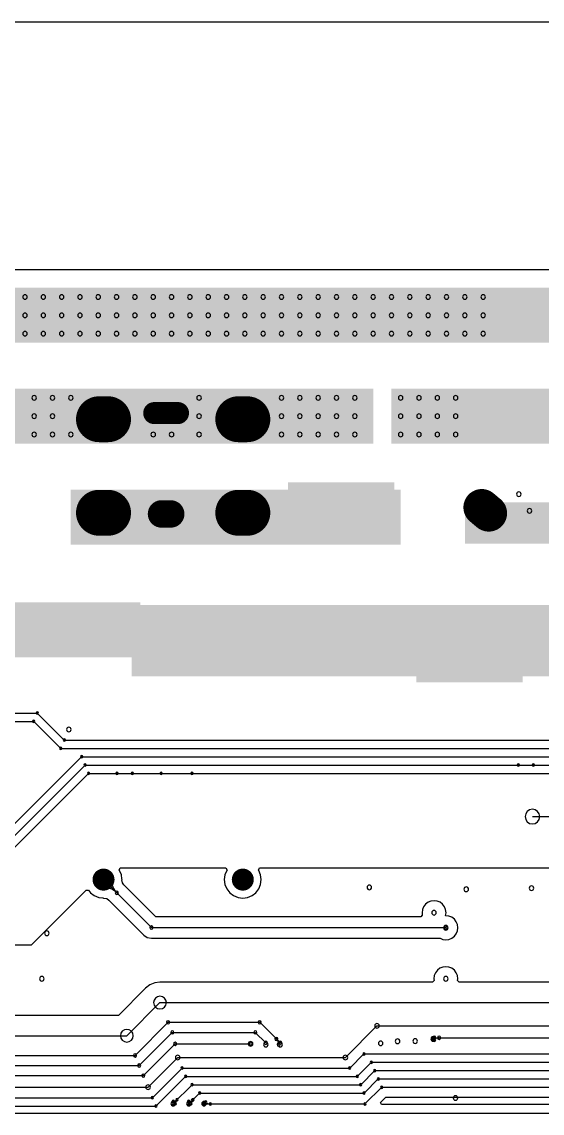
# Model space of a CAD drawing. Header units: inches. Extents: x 32166 to 66782, y 2386 to 7162.
# Drawn here: x 33230.6 to 33358.4, y 3490.6 to 3758.4 of the extents above; entities that cross this region are included whole.
import ezdxf

# ---------------------------------------------------------------- set-up
doc = ezdxf.new("R2010")
doc.units = ezdxf.units.IN
doc.header["$LTSCALE"] = 0.64311
doc.header["$MEASUREMENT"] = 0
for name, color, linetype in [('KEEPOUTLAYER', 6, 'CONTINUOUS'), ('MIDLAYER1', 16, 'CONTINUOUS'), ('MULTILAYER', 9, 'CONTINUOUS')]:
    doc.layers.add(name, color=color, linetype=linetype)

msp = doc.modelspace()

# ---------------------------------------------------------------- linework, layer by layer
at = {"layer": 'KEEPOUTLAYER'}
for p, q in [((32666.61, 3758.35), (34174.11, 3758.35)), ((32666.61, 3697.6), (34174.11, 3697.6)), ((33355.97, 3563.36), (33400.07, 3563.36)), ((32666.61, 3490.6), (34174.11, 3490.6))]:
    msp.add_line(p, q, dxfattribs=at)
for start, end in [(0, 180), (180, 0)]:
    msp.add_arc((33355.97, 3563.36), 1.8, start, end, dxfattribs=at)
at = {"layer": 'MIDLAYER1'}
for p, q in [((33207.72, 3588.77), (33234.36, 3588.77)), ((33234.36, 3588.77), (33241.01, 3582.12)), ((33208.56, 3586.73), (33233.51, 3586.73)), ((33233.51, 3586.73), (33240.16, 3580.08)), ((33240.16, 3580.08), (33390.34, 3580.08)), ((33241.01, 3582.12), (33365.04, 3582.12)), ((33226.42, 3559.18), (33245.26, 3578.03)), ((33245.26, 3578.03), (33365.04, 3578.03)), ((33226.38, 3556.26), (33246.11, 3575.99)), ((33246.11, 3575.99), (33352.5, 3575.99)), ((33352.5, 3575.99), (33356.15, 3575.99)), ((33352.5, 3575.99), (33363.19, 3575.99)), ((33226.34, 3553.33), (33246.96, 3573.95)), ((33246.96, 3573.95), (33253.95, 3573.95)), ((33253.95, 3573.95), (33257.73, 3573.95)), ((33253.95, 3573.95), (33264.8, 3573.95)), ((33264.8, 3573.95), (33272.36, 3573.95)), ((33264.8, 3573.95), (33362.34, 3573.95)), ((33254.52, 3550.25), (33254.77, 3550.76)), ((33254.77, 3550.76), (33280.72, 3550.76)), ((33280.72, 3550.76), (33280.97, 3550.25)), ((33288.72, 3550.25), (33288.97, 3550.76)), ((33288.97, 3550.76), (33374.38, 3550.76)), ((33250.65, 3547.9), (33262.41, 3536.14)), ((33254.58, 3550.17), (33254.52, 3550.25)), ((33255.03, 3549.08), (33254.58, 3550.17)), ((33255.16, 3548.08), (33255.03, 3549.08)), ((33255.2, 3547.9), (33255.16, 3548.08)), ((33255.18, 3547.84), (33255.19, 3547.9)), ((33255.32, 3547.13), (33255.18, 3547.84)), ((33255.19, 3547.9), (33255.2, 3547.9)), ((33280.46, 3549.08), (33280.31, 3547.9)), ((33280.31, 3547.9), (33280.46, 3546.73)), ((33280.92, 3550.17), (33280.46, 3549.08)), ((33280.97, 3550.25), (33280.92, 3550.17)), ((33288.78, 3550.17), (33288.72, 3550.25)), ((33289.23, 3549.08), (33288.78, 3550.17)), ((33289.39, 3547.9), (33289.23, 3549.08)), ((33289.23, 3546.73), (33289.39, 3547.9)), ((33232.98, 3531.91), (33246.41, 3545.33)), ((33246.41, 3545.33), (33246.98, 3545.29)), ((33246.98, 3545.29), (33247.44, 3544.69)), ((33255.66, 3546.62), (33255.32, 3547.13)), ((33263.5, 3538.78), (33255.66, 3546.62)), ((33280.46, 3546.73), (33280.92, 3545.63)), ((33280.92, 3545.63), (33281.64, 3544.69)), ((33288.06, 3544.69), (33288.78, 3545.63)), ((33288.78, 3545.63), (33289.23, 3546.73)), ((33247.44, 3544.69), (33248.38, 3543.97)), ((33248.38, 3543.97), (33249.47, 3543.52)), ((33249.47, 3543.52), (33250.47, 3543.39)), ((33250.47, 3543.39), (33250.65, 3543.35)), ((33250.65, 3543.36), (33250.71, 3543.37)), ((33250.65, 3543.35), (33250.65, 3543.36)), ((33250.71, 3543.37), (33251.42, 3543.23)), ((33251.42, 3543.23), (33251.93, 3542.89)), ((33251.93, 3542.89), (33260.55, 3534.27)), ((33281.64, 3544.69), (33282.58, 3543.97)), ((33282.58, 3543.97), (33283.67, 3543.52)), ((33283.67, 3543.52), (33284.85, 3543.36)), ((33284.85, 3543.36), (33286.02, 3543.52)), ((33286.02, 3543.52), (33287.12, 3543.97)), ((33287.12, 3543.97), (33288.06, 3544.69)), ((33331.04, 3542.63), (33330.33, 3542.34)), ((33331.8, 3542.73), (33331.04, 3542.63)), ((33332.57, 3542.63), (33331.8, 3542.73)), ((33333.28, 3542.34), (33332.57, 3542.63)), ((33328.95, 3540.55), (33328.85, 3539.78)), ((33328.85, 3539.78), (33328.93, 3539.21)), ((33329.25, 3541.26), (33328.95, 3540.55)), ((33329.72, 3541.87), (33329.25, 3541.26)), ((33330.33, 3542.34), (33329.72, 3541.87)), ((33333.89, 3541.87), (33333.28, 3542.34)), ((33334.36, 3541.26), (33333.89, 3541.87)), ((33334.65, 3540.55), (33334.36, 3541.26)), ((33334.75, 3539.78), (33334.65, 3540.55)), ((33334.66, 3539.08), (33334.75, 3539.78)), ((33328.55, 3538.78), (33263.5, 3538.78)), ((33328.93, 3539.21), (33328.55, 3538.78)), ((33334.7, 3539.04), (33334.66, 3539.08)), ((33335.47, 3538.94), (33334.7, 3539.04)), ((33336.18, 3538.65), (33335.47, 3538.94)), ((33336.79, 3538.18), (33336.18, 3538.65)), ((33337.26, 3537.57), (33336.79, 3538.18)), ((33337.55, 3536.86), (33337.26, 3537.57)), ((33262.41, 3536.14), (33334.66, 3536.14)), ((33334.66, 3536.14), (33334.7, 3536.09)), ((33336.79, 3534.01), (33337.26, 3534.62)), ((33337.26, 3534.62), (33337.55, 3535.33)), ((33337.65, 3536.09), (33337.55, 3536.86)), ((33337.55, 3535.33), (33337.65, 3536.09)), ((33214.89, 3531.91), (33232.98, 3531.91)), ((33260.55, 3534.27), (33260.55, 3534.27)), ((33260.55, 3534.27), (33260.55, 3534.27)), ((33260.55, 3534.27), (33260.55, 3534.27)), ((33260.55, 3534.27), (33260.55, 3534.27)), ((33260.55, 3534.27), (33260.55, 3534.27)), ((33260.55, 3534.27), (33260.55, 3534.27)), ((33260.55, 3534.27), (33260.55, 3534.27)), ((33260.55, 3534.27), (33260.55, 3534.27)), ((33260.55, 3534.27), (33260.55, 3534.27)), ((33260.55, 3534.27), (33260.55, 3534.27)), ((33260.55, 3534.27), (33260.55, 3534.27)), ((33260.55, 3534.27), (33261.4, 3533.7)), ((33261.4, 3533.7), (33262.41, 3533.5)), ((33262.41, 3533.5), (33333.32, 3533.5)), ((33333.32, 3533.5), (33333.94, 3533.24)), ((33333.94, 3533.24), (33334.7, 3533.14)), ((33334.7, 3533.14), (33335.47, 3533.24)), ((33335.47, 3533.24), (33336.18, 3533.54)), ((33336.18, 3533.54), (33336.79, 3534.01)), ((33333.94, 3526.43), (33333.23, 3526.14)), ((33334.7, 3526.53), (33333.94, 3526.43)), ((33335.47, 3526.43), (33334.7, 3526.53)), ((33336.18, 3526.14), (33335.47, 3526.43)), ((33331.85, 3524.35), (33331.75, 3523.58)), ((33332.15, 3525.06), (33331.85, 3524.35)), ((33332.62, 3525.67), (33332.15, 3525.06)), ((33333.23, 3526.14), (33332.62, 3525.67)), ((33336.79, 3525.67), (33336.18, 3526.14)), ((33337.26, 3525.06), (33336.79, 3525.67)), ((33337.55, 3524.35), (33337.26, 3525.06)), ((33337.65, 3523.58), (33337.55, 3524.35)), ((33260.98, 3521.26), (33254.3, 3514.59)), ((33262.01, 3522.06), (33260.98, 3521.26)), ((33263.22, 3522.56), (33262.01, 3522.06)), ((33264.51, 3522.73), (33263.22, 3522.56)), ((33331.43, 3522.73), (33264.51, 3522.73)), ((33331.81, 3523.15), (33331.43, 3522.73)), ((33331.75, 3523.58), (33331.81, 3523.15)), ((33337.6, 3523.15), (33337.65, 3523.58)), ((33337.97, 3522.73), (33337.6, 3523.15)), ((33384.7, 3522.73), (33337.97, 3522.73)), ((33256.37, 3509.59), (33264.51, 3517.73)), ((33264.51, 3517.73), (33386.76, 3517.73)), ((33254.3, 3514.59), (33225.19, 3514.59)), ((33258.38, 3504.76), (33266.51, 3512.89)), ((33259.4, 3502.28), (33267.54, 3510.42)), ((33266.51, 3512.89), (33289, 3512.89)), ((33267.54, 3510.42), (33287.92, 3510.42)), ((33287.92, 3510.42), (33290.49, 3507.85)), ((33289, 3512.89), (33294, 3507.9)), ((33310.04, 3504.26), (33317.79, 3512.02)), ((33317.79, 3512.02), (33388.42, 3512.02)), ((33182.69, 3509.59), (33256.37, 3509.59)), ((33331.58, 3508.82), (33331.85, 3509.09)), ((33331.85, 3509.09), (33389.47, 3509.09)), ((33260.43, 3499.81), (33268.23, 3507.61)), ((33268.23, 3507.61), (33286.76, 3507.61)), ((33311.11, 3501.66), (33314.58, 3505.13)), ((33314.58, 3505.13), (33388.7, 3505.13)), ((33167.52, 3502.28), (33259.4, 3502.28)), ((33173.85, 3504.76), (33258.38, 3504.76)), ((33261.59, 3496.99), (33268.86, 3504.26)), ((33268.86, 3504.26), (33310.04, 3504.26)), ((33312.94, 3499.62), (33316.41, 3503.09)), ((33316.41, 3503.09), (33389.55, 3503.09)), ((33166.5, 3499.81), (33260.43, 3499.81)), ((33262.67, 3494.4), (33269.93, 3501.66)), ((33263.51, 3492.35), (33270.78, 3499.62)), ((33269.93, 3501.66), (33311.11, 3501.66)), ((33270.78, 3499.62), (33312.94, 3499.62)), ((33313.79, 3497.58), (33317.26, 3501.05)), ((33317.26, 3501.05), (33390.4, 3501.05)), ((33165.33, 3496.99), (33261.59, 3496.99)), ((33267.77, 3492.94), (33272.41, 3497.58)), ((33272.41, 3497.58), (33313.79, 3497.58)), ((33314.64, 3495.53), (33318.11, 3499)), ((33314.84, 3492.85), (33318.95, 3496.96)), ((33318.11, 3499), (33391.24, 3499)), ((33318.95, 3496.96), (33392.09, 3496.96)), ((33164.26, 3494.4), (33262.67, 3494.4)), ((33271.66, 3492.94), (33274.25, 3495.53)), ((33274.25, 3495.53), (33314.64, 3495.53)), ((33318.66, 3493.25), (33319.95, 3494.54)), ((33319.95, 3494.54), (33388.73, 3494.54)), ((33163.41, 3492.35), (33263.51, 3492.35)), ((33271.59, 3492.94), (33271.66, 3492.94)), ((33275.33, 3492.94), (33275.42, 3492.85)), ((33275.42, 3492.85), (33314.84, 3492.85)), ((33318.88, 3492.72), (33318.66, 3493.25)), ((33388.6, 3492.72), (33318.88, 3492.72))]:
    msp.add_line(p, q, dxfattribs=at)
for points, const_width in [([(33249.52, 3660.85), (33251.77, 3660.85)], 11.25), ([(33283.72, 3660.85), (33285.97, 3660.85)], 11.25), ([(33268.94, 3662.36), (33263.09, 3662.36)], 5.4), ([(33249.52, 3637.9), (33251.77, 3637.9)], 11.25), ([(33283.72, 3637.9), (33285.97, 3637.9)], 11.25), ([(33345.24, 3637.78), (33343.52, 3639.23)], 9), ([(33267.14, 3637.61), (33264.89, 3637.61)], 6.75)]:
    msp.add_lwpolyline(points, dxfattribs=dict(at, const_width=const_width))
for points, const_width in [([(33252.33, 3660.85, 1), (33246.71, 3660.85, 1)], 5.63), ([(33254.58, 3660.85, 1), (33248.96, 3660.85, 1)], 5.63), ([(33286.53, 3660.85, 1), (33280.91, 3660.85, 1)], 5.63), ([(33288.78, 3660.85, 1), (33283.16, 3660.85, 1)], 5.63), ([(33263.09, 3663.71, 1), (33263.09, 3661.01, 1)], 2.7), ([(33268.94, 3663.71, 1), (33268.94, 3661.01, 1)], 2.7), ([(33252.33, 3637.9, 1), (33246.71, 3637.9, 1)], 5.63), ([(33254.58, 3637.9, 1), (33248.96, 3637.9, 1)], 5.63), ([(33286.53, 3637.9, 1), (33280.91, 3637.9, 1)], 5.63), ([(33288.78, 3637.9, 1), (33283.16, 3637.9, 1)], 5.63), ([(33344.96, 3640.95, 1), (33342.07, 3637.51, 1)], 4.5), ([(33346.69, 3639.51, 1), (33343.79, 3636.06, 1)], 4.5), ([(33264.89, 3639.3, 1), (33264.89, 3635.93, 1)], 3.37), ([(33267.14, 3639.3, 1), (33267.14, 3635.93, 1)], 3.37), ([(33252, 3547.9, 1), (33249.3, 3547.9, 1)], 2.7), ([(33286.2, 3547.9, 1), (33283.5, 3547.9, 1)], 2.7)]:
    msp.add_lwpolyline(points, format="xyb", close=True, dxfattribs=dict(at, const_width=const_width))
for centre, radius, start, end in [((33231.36, 3690.85), 0.562, 0, 180), ((33231.36, 3690.85), 0.562, 180, 0), ((33235.86, 3690.85), 0.562, 0, 180), ((33235.86, 3690.85), 0.562, 180, 0), ((33240.36, 3690.85), 0.562, 0, 180), ((33240.36, 3690.85), 0.562, 180, 0), ((33244.86, 3690.85), 0.562, 0, 180), ((33244.86, 3690.85), 0.562, 180, 0), ((33249.36, 3690.85), 0.562, 0, 180), ((33249.36, 3690.85), 0.562, 180, 0), ((33253.86, 3690.85), 0.562, 0, 180), ((33253.86, 3690.85), 0.562, 180, 0), ((33258.36, 3690.85), 0.562, 0, 180), ((33258.36, 3690.85), 0.562, 180, 0), ((33262.86, 3690.85), 0.562, 0, 180), ((33262.86, 3690.85), 0.562, 180, 0), ((33267.36, 3690.85), 0.562, 0, 180), ((33267.36, 3690.85), 0.562, 180, 0), ((33271.86, 3690.85), 0.562, 0, 180), ((33271.86, 3690.85), 0.562, 180, 0), ((33276.36, 3690.85), 0.562, 0, 180), ((33276.36, 3690.85), 0.562, 180, 0), ((33280.86, 3690.85), 0.562, 0, 180), ((33280.86, 3690.85), 0.562, 180, 0), ((33285.36, 3690.85), 0.562, 0, 180), ((33285.36, 3690.85), 0.562, 180, 0), ((33289.86, 3690.85), 0.562, 0, 180), ((33289.86, 3690.85), 0.562, 180, 0), ((33294.36, 3690.85), 0.562, 0, 180), ((33294.36, 3690.85), 0.562, 180, 0), ((33298.86, 3690.85), 0.562, 0, 180), ((33298.86, 3690.85), 0.562, 180, 0), ((33303.36, 3690.85), 0.562, 0, 180), ((33303.36, 3690.85), 0.562, 180, 0), ((33307.86, 3690.85), 0.562, 0, 180), ((33307.86, 3690.85), 0.562, 180, 0), ((33312.36, 3690.85), 0.562, 0, 180), ((33312.36, 3690.85), 0.562, 180, 0), ((33316.86, 3690.85), 0.562, 0, 180), ((33316.86, 3690.85), 0.562, 180, 0), ((33321.36, 3690.85), 0.562, 0, 180), ((33321.36, 3690.85), 0.562, 180, 0), ((33325.86, 3690.85), 0.562, 0, 180), ((33325.86, 3690.85), 0.562, 180, 0), ((33330.36, 3690.85), 0.562, 0, 180), ((33330.36, 3690.85), 0.562, 180, 0), ((33334.86, 3690.85), 0.562, 0, 180), ((33334.86, 3690.85), 0.562, 180, 0), ((33339.36, 3690.85), 0.562, 0, 180), ((33339.36, 3690.85), 0.562, 180, 0), ((33343.86, 3690.85), 0.562, 0, 180), ((33343.86, 3690.85), 0.562, 180, 0), ((33231.36, 3686.35), 0.562, 0, 180), ((33231.36, 3686.35), 0.562, 180, 0), ((33235.86, 3686.35), 0.562, 0, 180), ((33235.86, 3686.35), 0.562, 180, 0), ((33240.36, 3686.35), 0.562, 0, 180), ((33240.36, 3686.35), 0.562, 180, 0), ((33244.86, 3686.35), 0.562, 0, 180), ((33244.86, 3686.35), 0.562, 180, 0), ((33249.36, 3686.35), 0.562, 0, 180), ((33249.36, 3686.35), 0.562, 180, 0), ((33253.86, 3686.35), 0.562, 0, 180), ((33253.86, 3686.35), 0.562, 180, 0), ((33258.36, 3686.35), 0.562, 0, 180), ((33258.36, 3686.35), 0.562, 180, 0), ((33262.86, 3686.35), 0.562, 0, 180), ((33262.86, 3686.35), 0.562, 180, 0), ((33267.36, 3686.35), 0.562, 0, 180), ((33267.36, 3686.35), 0.562, 180, 0), ((33271.86, 3686.35), 0.562, 0, 180), ((33271.86, 3686.35), 0.562, 180, 0), ((33276.36, 3686.35), 0.562, 0, 180), ((33276.36, 3686.35), 0.562, 180, 0), ((33280.86, 3686.35), 0.562, 0, 180), ((33280.86, 3686.35), 0.562, 180, 0), ((33285.36, 3686.35), 0.562, 0, 180), ((33285.36, 3686.35), 0.562, 180, 0), ((33289.86, 3686.35), 0.562, 0, 180), ((33289.86, 3686.35), 0.562, 180, 0), ((33294.36, 3686.35), 0.562, 0, 180), ((33294.36, 3686.35), 0.562, 180, 0), ((33298.86, 3686.35), 0.562, 0, 180), ((33298.86, 3686.35), 0.562, 180, 0), ((33303.36, 3686.35), 0.562, 0, 180), ((33303.36, 3686.35), 0.562, 180, 0), ((33307.86, 3686.35), 0.562, 0, 180), ((33307.86, 3686.35), 0.562, 180, 0), ((33312.36, 3686.35), 0.562, 0, 180), ((33312.36, 3686.35), 0.562, 180, 0), ((33316.86, 3686.35), 0.562, 0, 180), ((33316.86, 3686.35), 0.562, 180, 0), ((33321.36, 3686.35), 0.562, 0, 180), ((33321.36, 3686.35), 0.562, 180, 0), ((33325.86, 3686.35), 0.562, 0, 180), ((33325.86, 3686.35), 0.562, 180, 0), ((33330.36, 3686.35), 0.562, 0, 180), ((33330.36, 3686.35), 0.562, 180, 0), ((33334.86, 3686.35), 0.562, 0, 180), ((33334.86, 3686.35), 0.562, 180, 0), ((33339.36, 3686.35), 0.562, 0, 180), ((33339.36, 3686.35), 0.562, 180, 0), ((33343.86, 3686.35), 0.562, 0, 180), ((33343.86, 3686.35), 0.562, 180, 0), ((33231.36, 3681.85), 0.562, 0, 180), ((33231.36, 3681.85), 0.562, 180, 0), ((33235.86, 3681.85), 0.562, 0, 180), ((33235.86, 3681.85), 0.562, 180, 0), ((33240.36, 3681.85), 0.562, 0, 180), ((33240.36, 3681.85), 0.562, 180, 0), ((33244.86, 3681.85), 0.562, 0, 180), ((33244.86, 3681.85), 0.562, 180, 0), ((33249.36, 3681.85), 0.562, 0, 180), ((33249.36, 3681.85), 0.562, 180, 0), ((33253.86, 3681.85), 0.562, 0, 180), ((33253.86, 3681.85), 0.562, 180, 0), ((33258.36, 3681.85), 0.562, 0, 180), ((33258.36, 3681.85), 0.562, 180, 0), ((33262.86, 3681.85), 0.562, 0, 180), ((33262.86, 3681.85), 0.562, 180, 0), ((33267.36, 3681.85), 0.562, 0, 180), ((33267.36, 3681.85), 0.562, 180, 0), ((33271.86, 3681.85), 0.562, 0, 180), ((33271.86, 3681.85), 0.562, 180, 0), ((33276.36, 3681.85), 0.562, 0, 180), ((33276.36, 3681.85), 0.562, 180, 0), ((33280.86, 3681.85), 0.562, 0, 180), ((33280.86, 3681.85), 0.562, 180, 0), ((33285.36, 3681.85), 0.562, 0, 180), ((33285.36, 3681.85), 0.562, 180, 0), ((33289.86, 3681.85), 0.562, 0, 180), ((33289.86, 3681.85), 0.562, 180, 0), ((33294.36, 3681.85), 0.562, 0, 180), ((33294.36, 3681.85), 0.562, 180, 0), ((33298.86, 3681.85), 0.562, 0, 180), ((33298.86, 3681.85), 0.562, 180, 0), ((33303.36, 3681.85), 0.562, 0, 180), ((33303.36, 3681.85), 0.562, 180, 0), ((33307.86, 3681.85), 0.562, 0, 180), ((33307.86, 3681.85), 0.562, 180, 0), ((33312.36, 3681.85), 0.562, 0, 180), ((33312.36, 3681.85), 0.562, 180, 0), ((33316.86, 3681.85), 0.562, 0, 180), ((33316.86, 3681.85), 0.562, 180, 0), ((33321.36, 3681.85), 0.562, 0, 180), ((33321.36, 3681.85), 0.562, 180, 0), ((33325.86, 3681.85), 0.562, 0, 180), ((33325.86, 3681.85), 0.562, 180, 0), ((33330.36, 3681.85), 0.562, 0, 180), ((33330.36, 3681.85), 0.562, 180, 0), ((33334.86, 3681.85), 0.562, 0, 180), ((33334.86, 3681.85), 0.562, 180, 0), ((33339.36, 3681.85), 0.562, 0, 180), ((33339.36, 3681.85), 0.562, 180, 0), ((33343.86, 3681.85), 0.562, 0, 180), ((33343.86, 3681.85), 0.562, 180, 0), ((33233.61, 3666.1), 0.562, 0, 180), ((33233.61, 3666.1), 0.562, 180, 0), ((33238.11, 3666.1), 0.562, 0, 180), ((33238.11, 3666.1), 0.562, 180, 0), ((33242.61, 3666.1), 0.562, 0, 180), ((33242.61, 3666.1), 0.562, 180, 0), ((33274.11, 3666.1), 0.562, 0, 180), ((33274.11, 3666.1), 0.562, 180, 0), ((33294.36, 3666.1), 0.562, 0, 180), ((33294.36, 3666.1), 0.562, 180, 0), ((33298.86, 3666.1), 0.562, 0, 180), ((33298.86, 3666.1), 0.562, 180, 0), ((33303.36, 3666.1), 0.562, 0, 180), ((33303.36, 3666.1), 0.562, 180, 0), ((33307.86, 3666.1), 0.562, 0, 180), ((33307.86, 3666.1), 0.562, 180, 0), ((33312.36, 3666.1), 0.562, 0, 180), ((33312.36, 3666.1), 0.562, 180, 0), ((33323.61, 3666.1), 0.562, 0, 180), ((33323.61, 3666.1), 0.562, 180, 0), ((33328.11, 3666.1), 0.562, 0, 180), ((33328.11, 3666.1), 0.562, 180, 0), ((33332.61, 3666.1), 0.562, 0, 180), ((33332.61, 3666.1), 0.562, 180, 0), ((33337.11, 3666.1), 0.562, 0, 180), ((33337.11, 3666.1), 0.562, 180, 0), ((33233.61, 3661.6), 0.562, 0, 180), ((33233.61, 3661.6), 0.562, 180, 0), ((33238.11, 3661.6), 0.562, 0, 180), ((33238.11, 3661.6), 0.562, 180, 0), ((33274.11, 3661.6), 0.562, 0, 180), ((33274.11, 3661.6), 0.562, 180, 0), ((33294.36, 3661.6), 0.562, 0, 180), ((33294.36, 3661.6), 0.562, 180, 0), ((33298.86, 3661.6), 0.562, 0, 180), ((33298.86, 3661.6), 0.562, 180, 0), ((33303.36, 3661.6), 0.562, 0, 180), ((33303.36, 3661.6), 0.562, 180, 0), ((33307.86, 3661.6), 0.562, 0, 180), ((33307.86, 3661.6), 0.562, 180, 0), ((33312.36, 3661.6), 0.562, 0, 180), ((33312.36, 3661.6), 0.562, 180, 0), ((33323.61, 3661.6), 0.562, 0, 180), ((33323.61, 3661.6), 0.562, 180, 0), ((33328.11, 3661.6), 0.562, 0, 180), ((33328.11, 3661.6), 0.562, 180, 0), ((33332.61, 3661.6), 0.562, 0, 180), ((33332.61, 3661.6), 0.562, 180, 0), ((33337.11, 3661.6), 0.562, 0, 180), ((33337.11, 3661.6), 0.562, 180, 0), ((33233.61, 3657.1), 0.562, 0, 180), ((33238.11, 3657.1), 0.562, 0, 180), ((33242.61, 3657.1), 0.562, 0, 180), ((33262.86, 3657.1), 0.562, 0, 180), ((33267.36, 3657.1), 0.562, 0, 180), ((33274.11, 3657.1), 0.562, 0, 180), ((33294.36, 3657.1), 0.562, 0, 180), ((33298.86, 3657.1), 0.562, 0, 180), ((33303.36, 3657.1), 0.562, 0, 180), ((33307.86, 3657.1), 0.562, 0, 180), ((33312.36, 3657.1), 0.562, 0, 180), ((33323.61, 3657.1), 0.562, 0, 180), ((33328.11, 3657.1), 0.562, 0, 180), ((33332.61, 3657.1), 0.562, 0, 180), ((33337.11, 3657.1), 0.562, 0, 180), ((33233.61, 3657.1), 0.562, 180, 0), ((33238.11, 3657.1), 0.562, 180, 0), ((33242.61, 3657.1), 0.562, 180, 0), ((33262.86, 3657.1), 0.562, 180, 0), ((33267.36, 3657.1), 0.562, 180, 0), ((33274.11, 3657.1), 0.562, 180, 0), ((33294.36, 3657.1), 0.562, 180, 0), ((33298.86, 3657.1), 0.562, 180, 0), ((33303.36, 3657.1), 0.562, 180, 0), ((33307.86, 3657.1), 0.562, 180, 0), ((33312.36, 3657.1), 0.562, 180, 0), ((33323.61, 3657.1), 0.562, 180, 0), ((33328.11, 3657.1), 0.562, 180, 0), ((33332.61, 3657.1), 0.562, 180, 0), ((33337.11, 3657.1), 0.562, 180, 0), ((33352.64, 3642.47), 0.562, 0, 180), ((33352.64, 3642.47), 0.562, 180, 0), ((33355.25, 3638.38), 0.562, 0, 180), ((33355.25, 3638.38), 0.562, 180, 0), ((33234.36, 3588.77), 0.286, 0, 180), ((33234.36, 3588.77), 0.286, 0, 180), ((33234.36, 3588.77), 0.286, 180, 0), ((33234.36, 3588.77), 0.286, 180, 0), ((33233.51, 3586.73), 0.286, 0, 180), ((33233.51, 3586.73), 0.286, 0, 180), ((33233.51, 3586.73), 0.286, 180, 0), ((33233.51, 3586.73), 0.286, 180, 0), ((33242.12, 3584.74), 0.562, 0, 180), ((33242.12, 3584.74), 0.562, 180, 0), ((33240.16, 3580.08), 0.286, 0, 180), ((33240.16, 3580.08), 0.286, 0, 180), ((33240.16, 3580.08), 0.286, 180, 0), ((33240.16, 3580.08), 0.286, 180, 0), ((33241.01, 3582.12), 0.286, 0, 180), ((33241.01, 3582.12), 0.286, 0, 180), ((33241.01, 3582.12), 0.286, 180, 0), ((33241.01, 3582.12), 0.286, 180, 0), ((33245.26, 3578.03), 0.286, 0, 180), ((33245.26, 3578.03), 0.286, 0, 180), ((33245.26, 3578.03), 0.286, 180, 0), ((33245.26, 3578.03), 0.286, 180, 0), ((33246.11, 3575.99), 0.286, 0, 180), ((33246.11, 3575.99), 0.286, 0, 180), ((33246.11, 3575.99), 0.286, 180, 0), ((33246.11, 3575.99), 0.286, 180, 0), ((33352.5, 3575.99), 0.286, 0, 180), ((33352.5, 3575.99), 0.286, 0, 180), ((33352.5, 3575.99), 0.286, 0, 180), ((33352.5, 3575.99), 0.286, 180, 0), ((33352.5, 3575.99), 0.286, 180, 0), ((33352.5, 3575.99), 0.286, 180, 0), ((33356.15, 3575.99), 0.286, 0, 180), ((33356.15, 3575.99), 0.286, 180, 0), ((33246.96, 3573.95), 0.286, 0, 180), ((33246.96, 3573.95), 0.286, 0, 180), ((33246.96, 3573.95), 0.286, 180, 0), ((33246.96, 3573.95), 0.286, 180, 0), ((33253.95, 3573.95), 0.286, 0, 180), ((33253.95, 3573.95), 0.286, 0, 180), ((33253.95, 3573.95), 0.286, 0, 180), ((33253.95, 3573.95), 0.286, 180, 0), ((33253.95, 3573.95), 0.286, 180, 0), ((33253.95, 3573.95), 0.286, 180, 0), ((33257.73, 3573.95), 0.286, 0, 180), ((33257.73, 3573.95), 0.286, 180, 0), ((33264.8, 3573.95), 0.286, 0, 180), ((33264.8, 3573.95), 0.286, 0, 180), ((33264.8, 3573.95), 0.286, 0, 180), ((33264.8, 3573.95), 0.286, 180, 0), ((33264.8, 3573.95), 0.286, 180, 0), ((33264.8, 3573.95), 0.286, 180, 0), ((33272.36, 3573.95), 0.286, 0, 180), ((33272.36, 3573.95), 0.286, 180, 0), ((33250.65, 3547.9), 0.394, 0, 180), ((33250.65, 3547.9), 0.394, 180, 0), ((33252.56, 3547.9), 0.394, 0, 180), ((33252.56, 3547.9), 0.394, 0, 180), ((33252.56, 3547.9), 0.394, 0, 180), ((33252.56, 3547.9), 0.394, 180, 0), ((33252.56, 3547.9), 0.394, 180, 0), ((33252.56, 3547.9), 0.394, 180, 0), ((33257.18, 3547.9), 4.62, 180, 225), ((33257.18, 3547.9), 4.62, 180, 225), ((33257.18, 3547.9), 4.62, 180, 225), ((33250.65, 3545.99), 0.394, 0, 180), ((33250.65, 3545.99), 0.394, 0, 180), ((33250.65, 3545.99), 0.394, 0, 180), ((33250.65, 3545.99), 0.394, 180, 0), ((33250.65, 3545.99), 0.394, 180, 0), ((33250.65, 3545.99), 0.394, 180, 0), ((33250.65, 3541.37), 4.62, 45, 90), ((33250.65, 3541.37), 4.62, 45, 90), ((33250.65, 3541.37), 4.62, 45, 90), ((33315.92, 3545.99), 0.562, 0, 180), ((33315.92, 3545.99), 0.562, 180, 0), ((33339.72, 3545.54), 0.562, 0, 180), ((33339.72, 3545.54), 0.562, 180, 0), ((33355.74, 3545.81), 0.562, 0, 180), ((33355.74, 3545.81), 0.562, 180, 0), ((33253.91, 3544.64), 0.394, 0, 180), ((33253.91, 3544.64), 0.394, 0, 180), ((33253.91, 3544.64), 0.394, 0, 180), ((33253.91, 3544.64), 0.394, 0, 180), ((33253.91, 3544.64), 0.394, 0, 180), ((33253.91, 3544.64), 0.394, 0, 180), ((33253.91, 3544.64), 0.394, 180, 0), ((33253.91, 3544.64), 0.394, 180, 0), ((33253.91, 3544.64), 0.394, 180, 0), ((33253.91, 3544.64), 0.394, 180, 0), ((33253.91, 3544.64), 0.394, 180, 0), ((33253.91, 3544.64), 0.394, 180, 0), ((33331.8, 3539.78), 0.562, 0, 180), ((33331.8, 3539.78), 0.562, 180, 0), ((33236.72, 3534.74), 0.562, 0, 180), ((33236.72, 3534.74), 0.562, 180, 0), ((33262.41, 3536.14), 0.394, 0, 180), ((33262.41, 3536.14), 0.394, 0, 180), ((33262.41, 3536.14), 0.394, 180, 0), ((33262.41, 3536.14), 0.394, 180, 0), ((33334.7, 3536.09), 0.562, 0, 180), ((33334.7, 3536.09), 0.562, 180, 0), ((33334.66, 3536.14), 0.394, 0, 180), ((33334.66, 3536.14), 0.394, 0, 180), ((33334.66, 3536.14), 0.394, 180, 0), ((33334.66, 3536.14), 0.394, 180, 0), ((33334.7, 3536.09), 0.394, 0, 180), ((33334.7, 3536.09), 0.394, 180, 0), ((33235.5, 3523.58), 0.562, 0, 180), ((33334.7, 3523.58), 0.562, 0, 180), ((33235.5, 3523.58), 0.562, 180, 0), ((33334.7, 3523.58), 0.562, 180, 0), ((33264.51, 3517.73), 1.57, 0, 180), ((33264.51, 3517.73), 1.57, 0, 180), ((33264.51, 3517.73), 1.57, 180, 0), ((33264.51, 3517.73), 1.57, 180, 0), ((33266.51, 3512.89), 0.394, 0, 180), ((33266.51, 3512.89), 0.394, 0, 180), ((33289, 3512.89), 0.394, 0, 180), ((33289, 3512.89), 0.394, 0, 180), ((33256.37, 3509.59), 1.57, 0, 180), ((33256.37, 3509.59), 1.57, 0, 180), ((33266.51, 3512.89), 0.394, 180, 0), ((33266.51, 3512.89), 0.394, 180, 0), ((33267.54, 3510.42), 0.394, 0, 180), ((33267.54, 3510.42), 0.394, 0, 180), ((33267.54, 3510.42), 0.394, 180, 0), ((33267.54, 3510.42), 0.394, 180, 0), ((33287.92, 3510.42), 0.394, 0, 180), ((33287.92, 3510.42), 0.394, 0, 180), ((33287.92, 3510.42), 0.394, 180, 0), ((33287.92, 3510.42), 0.394, 180, 0), ((33289, 3512.89), 0.394, 180, 0), ((33289, 3512.89), 0.394, 180, 0), ((33317.79, 3512.02), 0.562, 0, 180), ((33317.79, 3512.02), 0.562, 0, 180), ((33317.79, 3512.02), 0.562, 180, 0), ((33317.79, 3512.02), 0.562, 180, 0), ((33256.37, 3509.59), 1.57, 180, 0), ((33256.37, 3509.59), 1.57, 180, 0), ((33268.23, 3507.61), 0.394, 0, 180), ((33268.23, 3507.61), 0.394, 0, 180), ((33286.76, 3507.61), 0.562, 0, 180), ((33286.76, 3507.61), 0.394, 0, 180), ((33290.49, 3507.43), 0.562, 0, 180), ((33290.49, 3507.85), 0.394, 0, 180), ((33290.49, 3507.85), 0.394, 180, 0), ((33293.09, 3508.8), 0.394, 0, 180), ((33293.09, 3508.8), 0.394, 0, 180), ((33293.09, 3508.8), 0.394, 180, 0), ((33293.09, 3508.8), 0.394, 180, 0), ((33291.72, 3507.43), 1.95, 0, 45), ((33291.72, 3507.43), 1.95, 0, 45), ((33293.66, 3507.43), 0.394, 0, 180), ((33293.66, 3507.43), 0.394, 0, 180), ((33294, 3507.43), 0.562, 0, 180), ((33294, 3507.9), 0.394, 0, 180), ((33294, 3507.9), 0.394, 180, 0), ((33318.71, 3507.74), 0.562, 0, 180), ((33318.71, 3507.74), 0.562, 180, 0), ((33322.85, 3508.24), 0.562, 0, 180), ((33322.85, 3508.24), 0.562, 180, 0), ((33327.17, 3508.28), 0.562, 0, 180), ((33327.17, 3508.28), 0.562, 180, 0), ((33331.58, 3508.82), 0.562, 0, 180), ((33331.58, 3508.82), 0.562, 180, 0), ((33331.58, 3508.82), 0.394, 0, 180), ((33331.58, 3508.82), 0.394, 180, 0), ((33331.82, 3508.58), 0.394, 0, 180), ((33331.82, 3508.58), 0.394, 0, 180), ((33331.82, 3508.58), 0.394, 180, 0), ((33331.82, 3508.58), 0.394, 180, 0), ((33331.85, 3509.09), 0.394, 0, 180), ((33331.85, 3509.09), 0.394, 0, 180), ((33331.85, 3509.09), 0.394, 180, 0), ((33331.85, 3509.09), 0.394, 180, 0), ((33333.04, 3507.36), 1.74, 90.0003, 135.0003), ((33333.04, 3507.36), 1.74, 90.0003, 135.0003), ((33333.04, 3509.09), 0.394, 0, 180), ((33333.04, 3509.09), 0.394, 0, 180), ((33333.04, 3509.09), 0.394, 180, 0), ((33333.04, 3509.09), 0.394, 180, 0), ((33258.38, 3504.76), 0.394, 0, 180), ((33258.38, 3504.76), 0.394, 0, 180), ((33268.23, 3507.61), 0.394, 180, 0), ((33268.23, 3507.61), 0.394, 180, 0), ((33286.76, 3507.61), 0.562, 180, 0), ((33286.76, 3507.61), 0.394, 180, 0), ((33290.49, 3507.43), 0.562, 180, 0), ((33293.66, 3507.43), 0.394, 180, 0), ((33293.66, 3507.43), 0.394, 180, 0), ((33294, 3507.43), 0.562, 180, 0), ((33314.58, 3505.13), 0.286, 0, 180), ((33314.58, 3505.13), 0.286, 0, 180), ((33314.58, 3505.13), 0.286, 180, 0), ((33314.58, 3505.13), 0.286, 180, 0), ((33258.38, 3504.76), 0.394, 180, 0), ((33258.38, 3504.76), 0.394, 180, 0), ((33259.4, 3502.28), 0.394, 0, 180), ((33259.4, 3502.28), 0.394, 0, 180), ((33259.4, 3502.28), 0.394, 180, 0), ((33259.4, 3502.28), 0.394, 180, 0), ((33268.86, 3504.26), 0.562, 0, 180), ((33268.86, 3504.26), 0.562, 0, 180), ((33268.86, 3504.26), 0.562, 180, 0), ((33268.86, 3504.26), 0.562, 180, 0), ((33310.04, 3504.26), 0.562, 0, 180), ((33310.04, 3504.26), 0.562, 0, 180), ((33310.04, 3504.26), 0.562, 180, 0), ((33310.04, 3504.26), 0.562, 180, 0), ((33316.41, 3503.09), 0.286, 0, 180), ((33316.41, 3503.09), 0.286, 0, 180), ((33316.41, 3503.09), 0.286, 180, 0), ((33316.41, 3503.09), 0.286, 180, 0), ((33260.43, 3499.81), 0.394, 0, 180), ((33260.43, 3499.81), 0.394, 0, 180), ((33260.43, 3499.81), 0.394, 180, 0), ((33260.43, 3499.81), 0.394, 180, 0), ((33269.93, 3501.66), 0.286, 0, 180), ((33269.93, 3501.66), 0.286, 0, 180), ((33269.93, 3501.66), 0.286, 180, 0), ((33269.93, 3501.66), 0.286, 180, 0), ((33270.78, 3499.62), 0.286, 0, 180), ((33270.78, 3499.62), 0.286, 0, 180), ((33270.78, 3499.62), 0.286, 180, 0), ((33270.78, 3499.62), 0.286, 180, 0), ((33311.11, 3501.66), 0.286, 0, 180), ((33311.11, 3501.66), 0.286, 0, 180), ((33311.11, 3501.66), 0.286, 180, 0), ((33311.11, 3501.66), 0.286, 180, 0), ((33312.94, 3499.62), 0.286, 0, 180), ((33312.94, 3499.62), 0.286, 0, 180), ((33312.94, 3499.62), 0.286, 180, 0), ((33312.94, 3499.62), 0.286, 180, 0), ((33317.26, 3501.05), 0.286, 0, 180), ((33317.26, 3501.05), 0.286, 0, 180), ((33317.26, 3501.05), 0.286, 180, 0), ((33317.26, 3501.05), 0.286, 180, 0), ((33261.59, 3496.99), 0.562, 0, 180), ((33261.59, 3496.99), 0.562, 0, 180), ((33261.59, 3496.99), 0.562, 180, 0), ((33261.59, 3496.99), 0.562, 180, 0), ((33272.41, 3497.58), 0.286, 0, 180), ((33272.41, 3497.58), 0.286, 0, 180), ((33272.41, 3497.58), 0.286, 180, 0), ((33272.41, 3497.58), 0.286, 180, 0), ((33313.79, 3497.58), 0.286, 0, 180), ((33313.79, 3497.58), 0.286, 0, 180), ((33313.79, 3497.58), 0.286, 180, 0), ((33313.79, 3497.58), 0.286, 180, 0), ((33318.11, 3499), 0.286, 0, 180), ((33318.11, 3499), 0.286, 0, 180), ((33318.11, 3499), 0.286, 180, 0), ((33318.11, 3499), 0.286, 180, 0), ((33318.95, 3496.96), 0.286, 0, 180), ((33318.95, 3496.96), 0.286, 0, 180), ((33318.95, 3496.96), 0.286, 180, 0), ((33318.95, 3496.96), 0.286, 180, 0), ((33262.67, 3494.4), 0.286, 0, 180), ((33262.67, 3494.4), 0.286, 0, 180), ((33262.67, 3494.4), 0.286, 180, 0), ((33262.67, 3494.4), 0.286, 180, 0), ((33274.25, 3495.53), 0.286, 0, 180), ((33274.25, 3495.53), 0.286, 0, 180), ((33274.25, 3495.53), 0.286, 180, 0), ((33274.25, 3495.53), 0.286, 180, 0), ((33314.64, 3495.53), 0.286, 0, 180), ((33314.64, 3495.53), 0.286, 0, 180), ((33314.64, 3495.53), 0.286, 180, 0), ((33314.64, 3495.53), 0.286, 180, 0), ((33337.07, 3494.33), 0.562, 0, 180), ((33337.07, 3494.33), 0.562, 180, 0), ((33263.51, 3492.35), 0.286, 0, 180), ((33263.51, 3492.35), 0.286, 0, 180), ((33263.51, 3492.35), 0.286, 180, 0), ((33263.51, 3492.35), 0.286, 180, 0), ((33267.77, 3492.94), 0.562, 0, 180), ((33267.77, 3492.94), 0.562, 180, 0), ((33267.77, 3493.49), 0.286, 0, 180), ((33267.77, 3493.49), 0.286, 0, 180), ((33267.77, 3493.49), 0.286, 0, 180), ((33267.77, 3493.49), 0.286, 180, 0), ((33267.77, 3493.49), 0.286, 180, 0), ((33267.77, 3493.49), 0.286, 180, 0), ((33267.77, 3492.94), 0.286, 0, 180), ((33267.77, 3492.94), 0.286, 180, 0), ((33267.77, 3494.83), 1.34, 270.0004, 315.0004), ((33267.77, 3494.83), 1.34, 270.0004, 315.0004), ((33267.77, 3494.83), 1.34, 270.0004, 315.0004), ((33268.32, 3492.94), 0.286, 0, 180), ((33268.32, 3492.94), 0.286, 0, 180), ((33268.32, 3492.94), 0.286, 0, 180), ((33268.32, 3492.94), 0.286, 180, 0), ((33268.32, 3492.94), 0.286, 180, 0), ((33268.32, 3492.94), 0.286, 180, 0), ((33269.66, 3492.94), 1.34, 134.9996, 179.9996), ((33269.66, 3492.94), 1.34, 134.9996, 179.9996), ((33269.66, 3492.94), 1.34, 134.9996, 179.9996), ((33268.71, 3493.88), 0.286, 0, 180), ((33268.71, 3493.88), 0.286, 0, 180), ((33268.71, 3493.88), 0.286, 0, 180), ((33268.71, 3493.88), 0.286, 0, 180), ((33268.71, 3493.88), 0.286, 0, 180), ((33268.71, 3493.88), 0.286, 0, 180), ((33268.71, 3493.88), 0.286, 180, 0), ((33268.71, 3493.88), 0.286, 180, 0), ((33268.71, 3493.88), 0.286, 180, 0), ((33268.71, 3493.88), 0.286, 180, 0), ((33268.71, 3493.88), 0.286, 180, 0), ((33268.71, 3493.88), 0.286, 180, 0), ((33271.59, 3492.94), 0.562, 0, 180), ((33271.59, 3492.94), 0.562, 180, 0), ((33271.59, 3493.49), 0.286, 0, 180), ((33271.59, 3493.49), 0.286, 0, 180), ((33271.59, 3493.49), 0.286, 0, 180), ((33271.59, 3493.49), 0.286, 180, 0), ((33271.59, 3493.49), 0.286, 180, 0), ((33271.59, 3493.49), 0.286, 180, 0), ((33271.59, 3492.94), 0.286, 0, 180), ((33271.59, 3492.94), 0.286, 180, 0), ((33271.66, 3492.94), 0.286, 0, 180), ((33271.66, 3492.94), 0.286, 0, 180), ((33271.66, 3492.94), 0.286, 180, 0), ((33271.66, 3492.94), 0.286, 180, 0), ((33271.59, 3494.98), 1.49, 269.9999, 314.9999), ((33271.59, 3494.98), 1.49, 269.9999, 314.9999), ((33271.59, 3494.98), 1.49, 269.9999, 314.9999), ((33272.15, 3492.94), 0.286, 0, 180), ((33272.15, 3492.94), 0.286, 0, 180), ((33272.15, 3492.94), 0.286, 0, 180), ((33272.15, 3492.94), 0.286, 180, 0), ((33272.15, 3492.94), 0.286, 180, 0), ((33272.15, 3492.94), 0.286, 180, 0), ((33273.33, 3492.94), 1.18, 135, 180), ((33273.33, 3492.94), 1.18, 135, 180), ((33273.33, 3492.94), 1.18, 135, 180), ((33272.49, 3493.77), 0.286, 0, 180), ((33272.49, 3493.77), 0.286, 0, 180), ((33272.49, 3493.77), 0.286, 0, 180), ((33272.49, 3493.77), 0.286, 180, 0), ((33272.49, 3493.77), 0.286, 180, 0), ((33272.49, 3493.77), 0.286, 180, 0), ((33272.64, 3493.93), 0.286, 0, 180), ((33272.64, 3493.93), 0.286, 0, 180), ((33272.64, 3493.93), 0.286, 0, 180), ((33272.64, 3493.93), 0.286, 180, 0), ((33272.64, 3493.93), 0.286, 180, 0), ((33272.64, 3493.93), 0.286, 180, 0), ((33275.33, 3492.94), 0.562, 0, 180), ((33275.33, 3492.94), 0.562, 180, 0), ((33275.33, 3492.94), 0.286, 0, 180), ((33275.33, 3492.94), 0.286, 180, 0), ((33275.42, 3492.85), 0.286, 0, 180), ((33275.42, 3492.85), 0.286, 0, 180), ((33275.42, 3492.85), 0.286, 180, 0), ((33275.42, 3492.85), 0.286, 180, 0), ((33275.72, 3493.33), 0.286, 0, 180), ((33275.72, 3493.33), 0.286, 0, 180), ((33275.72, 3493.33), 0.286, 0, 180), ((33275.72, 3493.33), 0.286, 180, 0), ((33275.72, 3493.33), 0.286, 180, 0), ((33275.72, 3493.33), 0.286, 180, 0), ((33276.88, 3494.49), 1.64, 224.9997, 269.9997), ((33276.88, 3494.49), 1.64, 224.9997, 269.9997), ((33276.88, 3494.49), 1.64, 224.9997, 269.9997), ((33276.88, 3492.85), 0.286, 0, 180), ((33276.88, 3492.85), 0.286, 0, 180), ((33276.88, 3492.85), 0.286, 0, 180), ((33276.88, 3492.85), 0.286, 180, 0), ((33276.88, 3492.85), 0.286, 180, 0), ((33276.88, 3492.85), 0.286, 180, 0), ((33314.84, 3492.85), 0.286, 0, 180), ((33314.84, 3492.85), 0.286, 0, 180), ((33314.84, 3492.85), 0.286, 180, 0), ((33314.84, 3492.85), 0.286, 180, 0)]:
    msp.add_arc(centre, radius, start, end, dxfattribs=at)
for points in [[(32925.36, 3679.6), (33413.61, 3679.6), (32925.36, 3693.1), (33413.61, 3693.1)], [(33062.61, 3654.85), (33316.86, 3654.85), (33062.61, 3668.35), (33316.86, 3668.35)], [(33321.36, 3654.85), (33928.86, 3654.85), (33321.36, 3668.35), (33928.86, 3668.35)], [(33322.06, 3645.36), (33295.96, 3645.36), (33322.06, 3634.11), (33295.96, 3634.11)], [(33242.61, 3630.1), (33323.61, 3630.1), (33242.61, 3643.6), (33323.61, 3643.6)], [(33339.41, 3630.32), (33390.66, 3630.32), (33339.41, 3640.45), (33390.66, 3640.45)], [(33006.36, 3602.42), (33259.71, 3602.42), (33006.36, 3615.92), (33259.71, 3615.92)], [(33257.55, 3597.79), (33668.81, 3597.79), (33257.55, 3615.25), (33668.81, 3615.25)], [(33327.46, 3596.31), (33353.56, 3596.31), (33327.46, 3607.56), (33353.56, 3607.56)]]:
    msp.add_solid(points, dxfattribs=at)
at = {"layer": 'MULTILAYER'}
for points, const_width in [([(33249.52, 3660.85), (33251.77, 3660.85)], 11.25), ([(33283.72, 3660.85), (33285.97, 3660.85)], 11.25), ([(33268.94, 3662.36), (33263.09, 3662.36)], 5.4), ([(33249.52, 3637.9), (33251.77, 3637.9)], 11.25), ([(33283.72, 3637.9), (33285.97, 3637.9)], 11.25), ([(33345.24, 3637.78), (33343.52, 3639.23)], 9), ([(33267.14, 3637.61), (33264.89, 3637.61)], 6.75)]:
    msp.add_lwpolyline(points, dxfattribs=dict(at, const_width=const_width))
for points, const_width in [([(33252.33, 3660.85, 1), (33246.71, 3660.85, 1)], 5.63), ([(33254.58, 3660.85, 1), (33248.96, 3660.85, 1)], 5.63), ([(33286.53, 3660.85, 1), (33280.91, 3660.85, 1)], 5.63), ([(33288.78, 3660.85, 1), (33283.16, 3660.85, 1)], 5.63), ([(33263.09, 3663.71, 1), (33263.09, 3661.01, 1)], 2.7), ([(33268.94, 3663.71, 1), (33268.94, 3661.01, 1)], 2.7), ([(33252.33, 3637.9, 1), (33246.71, 3637.9, 1)], 5.63), ([(33254.58, 3637.9, 1), (33248.96, 3637.9, 1)], 5.63), ([(33286.53, 3637.9, 1), (33280.91, 3637.9, 1)], 5.63), ([(33288.78, 3637.9, 1), (33283.16, 3637.9, 1)], 5.63), ([(33344.96, 3640.95, 1), (33342.07, 3637.51, 1)], 4.5), ([(33346.69, 3639.51, 1), (33343.79, 3636.06, 1)], 4.5), ([(33264.89, 3639.3, 1), (33264.89, 3635.93, 1)], 3.37), ([(33267.14, 3639.3, 1), (33267.14, 3635.93, 1)], 3.37), ([(33252, 3547.9, 1), (33249.3, 3547.9, 1)], 2.7), ([(33286.2, 3547.9, 1), (33283.5, 3547.9, 1)], 2.7)]:
    msp.add_lwpolyline(points, format="xyb", close=True, dxfattribs=dict(at, const_width=const_width))
for centre, start, end in [((33231.36, 3690.85), 0, 180), ((33231.36, 3690.85), 180, 0), ((33235.86, 3690.85), 0, 180), ((33235.86, 3690.85), 180, 0), ((33240.36, 3690.85), 0, 180), ((33240.36, 3690.85), 180, 0), ((33244.86, 3690.85), 0, 180), ((33244.86, 3690.85), 180, 0), ((33249.36, 3690.85), 0, 180), ((33249.36, 3690.85), 180, 0), ((33253.86, 3690.85), 0, 180), ((33253.86, 3690.85), 180, 0), ((33258.36, 3690.85), 0, 180), ((33258.36, 3690.85), 180, 0), ((33262.86, 3690.85), 0, 180), ((33262.86, 3690.85), 180, 0), ((33267.36, 3690.85), 0, 180), ((33267.36, 3690.85), 180, 0), ((33271.86, 3690.85), 0, 180), ((33271.86, 3690.85), 180, 0), ((33276.36, 3690.85), 0, 180), ((33276.36, 3690.85), 180, 0), ((33280.86, 3690.85), 0, 180), ((33280.86, 3690.85), 180, 0), ((33285.36, 3690.85), 0, 180), ((33285.36, 3690.85), 180, 0), ((33289.86, 3690.85), 0, 180), ((33289.86, 3690.85), 180, 0), ((33294.36, 3690.85), 0, 180), ((33294.36, 3690.85), 180, 0), ((33298.86, 3690.85), 0, 180), ((33298.86, 3690.85), 180, 0), ((33303.36, 3690.85), 0, 180), ((33303.36, 3690.85), 180, 0), ((33307.86, 3690.85), 0, 180), ((33307.86, 3690.85), 180, 0), ((33312.36, 3690.85), 0, 180), ((33312.36, 3690.85), 180, 0), ((33316.86, 3690.85), 0, 180), ((33316.86, 3690.85), 180, 0), ((33321.36, 3690.85), 0, 180), ((33321.36, 3690.85), 180, 0), ((33325.86, 3690.85), 0, 180), ((33325.86, 3690.85), 180, 0), ((33330.36, 3690.85), 0, 180), ((33330.36, 3690.85), 180, 0), ((33334.86, 3690.85), 0, 180), ((33334.86, 3690.85), 180, 0), ((33339.36, 3690.85), 0, 180), ((33339.36, 3690.85), 180, 0), ((33343.86, 3690.85), 0, 180), ((33343.86, 3690.85), 180, 0), ((33231.36, 3686.35), 0, 180), ((33231.36, 3686.35), 180, 0), ((33235.86, 3686.35), 0, 180), ((33235.86, 3686.35), 180, 0), ((33240.36, 3686.35), 0, 180), ((33240.36, 3686.35), 180, 0), ((33244.86, 3686.35), 0, 180), ((33244.86, 3686.35), 180, 0), ((33249.36, 3686.35), 0, 180), ((33249.36, 3686.35), 180, 0), ((33253.86, 3686.35), 0, 180), ((33253.86, 3686.35), 180, 0), ((33258.36, 3686.35), 0, 180), ((33258.36, 3686.35), 180, 0), ((33262.86, 3686.35), 0, 180), ((33262.86, 3686.35), 180, 0), ((33267.36, 3686.35), 0, 180), ((33267.36, 3686.35), 180, 0), ((33271.86, 3686.35), 0, 180), ((33271.86, 3686.35), 180, 0), ((33276.36, 3686.35), 0, 180), ((33276.36, 3686.35), 180, 0), ((33280.86, 3686.35), 0, 180), ((33280.86, 3686.35), 180, 0), ((33285.36, 3686.35), 0, 180), ((33285.36, 3686.35), 180, 0), ((33289.86, 3686.35), 0, 180), ((33289.86, 3686.35), 180, 0), ((33294.36, 3686.35), 0, 180), ((33294.36, 3686.35), 180, 0), ((33298.86, 3686.35), 0, 180), ((33298.86, 3686.35), 180, 0), ((33303.36, 3686.35), 0, 180), ((33303.36, 3686.35), 180, 0), ((33307.86, 3686.35), 0, 180), ((33307.86, 3686.35), 180, 0), ((33312.36, 3686.35), 0, 180), ((33312.36, 3686.35), 180, 0), ((33316.86, 3686.35), 0, 180), ((33316.86, 3686.35), 180, 0), ((33321.36, 3686.35), 0, 180), ((33321.36, 3686.35), 180, 0), ((33325.86, 3686.35), 0, 180), ((33325.86, 3686.35), 180, 0), ((33330.36, 3686.35), 0, 180), ((33330.36, 3686.35), 180, 0), ((33334.86, 3686.35), 0, 180), ((33334.86, 3686.35), 180, 0), ((33339.36, 3686.35), 0, 180), ((33339.36, 3686.35), 180, 0), ((33343.86, 3686.35), 0, 180), ((33343.86, 3686.35), 180, 0), ((33231.36, 3681.85), 0, 180), ((33231.36, 3681.85), 180, 0), ((33235.86, 3681.85), 0, 180), ((33235.86, 3681.85), 180, 0), ((33240.36, 3681.85), 0, 180), ((33240.36, 3681.85), 180, 0), ((33244.86, 3681.85), 0, 180), ((33244.86, 3681.85), 180, 0), ((33249.36, 3681.85), 0, 180), ((33249.36, 3681.85), 180, 0), ((33253.86, 3681.85), 0, 180), ((33253.86, 3681.85), 180, 0), ((33258.36, 3681.85), 0, 180), ((33258.36, 3681.85), 180, 0), ((33262.86, 3681.85), 0, 180), ((33262.86, 3681.85), 180, 0), ((33267.36, 3681.85), 0, 180), ((33267.36, 3681.85), 180, 0), ((33271.86, 3681.85), 0, 180), ((33271.86, 3681.85), 180, 0), ((33276.36, 3681.85), 0, 180), ((33276.36, 3681.85), 180, 0), ((33280.86, 3681.85), 0, 180), ((33280.86, 3681.85), 180, 0), ((33285.36, 3681.85), 0, 180), ((33285.36, 3681.85), 180, 0), ((33289.86, 3681.85), 0, 180), ((33289.86, 3681.85), 180, 0), ((33294.36, 3681.85), 0, 180), ((33294.36, 3681.85), 180, 0), ((33298.86, 3681.85), 0, 180), ((33298.86, 3681.85), 180, 0), ((33303.36, 3681.85), 0, 180), ((33303.36, 3681.85), 180, 0), ((33307.86, 3681.85), 0, 180), ((33307.86, 3681.85), 180, 0), ((33312.36, 3681.85), 0, 180), ((33312.36, 3681.85), 180, 0), ((33316.86, 3681.85), 0, 180), ((33316.86, 3681.85), 180, 0), ((33321.36, 3681.85), 0, 180), ((33321.36, 3681.85), 180, 0), ((33325.86, 3681.85), 0, 180), ((33325.86, 3681.85), 180, 0), ((33330.36, 3681.85), 0, 180), ((33330.36, 3681.85), 180, 0), ((33334.86, 3681.85), 0, 180), ((33334.86, 3681.85), 180, 0), ((33339.36, 3681.85), 0, 180), ((33339.36, 3681.85), 180, 0), ((33343.86, 3681.85), 0, 180), ((33343.86, 3681.85), 180, 0), ((33233.61, 3666.1), 0, 180), ((33233.61, 3666.1), 180, 0), ((33238.11, 3666.1), 0, 180), ((33238.11, 3666.1), 180, 0), ((33242.61, 3666.1), 0, 180), ((33242.61, 3666.1), 180, 0), ((33274.11, 3666.1), 0, 180), ((33274.11, 3666.1), 180, 0), ((33294.36, 3666.1), 0, 180), ((33294.36, 3666.1), 180, 0), ((33298.86, 3666.1), 0, 180), ((33298.86, 3666.1), 180, 0), ((33303.36, 3666.1), 0, 180), ((33303.36, 3666.1), 180, 0), ((33307.86, 3666.1), 0, 180), ((33307.86, 3666.1), 180, 0), ((33312.36, 3666.1), 0, 180), ((33312.36, 3666.1), 180, 0), ((33323.61, 3666.1), 0, 180), ((33323.61, 3666.1), 180, 0), ((33328.11, 3666.1), 0, 180), ((33328.11, 3666.1), 180, 0), ((33332.61, 3666.1), 0, 180), ((33332.61, 3666.1), 180, 0), ((33337.11, 3666.1), 0, 180), ((33337.11, 3666.1), 180, 0), ((33233.61, 3661.6), 0, 180), ((33233.61, 3661.6), 180, 0), ((33238.11, 3661.6), 0, 180), ((33238.11, 3661.6), 180, 0), ((33274.11, 3661.6), 0, 180), ((33274.11, 3661.6), 180, 0), ((33294.36, 3661.6), 0, 180), ((33294.36, 3661.6), 180, 0), ((33298.86, 3661.6), 0, 180), ((33298.86, 3661.6), 180, 0), ((33303.36, 3661.6), 0, 180), ((33303.36, 3661.6), 180, 0), ((33307.86, 3661.6), 0, 180), ((33307.86, 3661.6), 180, 0), ((33312.36, 3661.6), 0, 180), ((33312.36, 3661.6), 180, 0), ((33323.61, 3661.6), 0, 180), ((33323.61, 3661.6), 180, 0), ((33328.11, 3661.6), 0, 180), ((33328.11, 3661.6), 180, 0), ((33332.61, 3661.6), 0, 180), ((33332.61, 3661.6), 180, 0), ((33337.11, 3661.6), 0, 180), ((33337.11, 3661.6), 180, 0), ((33233.61, 3657.1), 0, 180), ((33238.11, 3657.1), 0, 180), ((33242.61, 3657.1), 0, 180), ((33262.86, 3657.1), 0, 180), ((33267.36, 3657.1), 0, 180), ((33274.11, 3657.1), 0, 180), ((33294.36, 3657.1), 0, 180), ((33298.86, 3657.1), 0, 180), ((33303.36, 3657.1), 0, 180), ((33307.86, 3657.1), 0, 180), ((33312.36, 3657.1), 0, 180), ((33323.61, 3657.1), 0, 180), ((33328.11, 3657.1), 0, 180), ((33332.61, 3657.1), 0, 180), ((33337.11, 3657.1), 0, 180), ((33233.61, 3657.1), 180, 0), ((33238.11, 3657.1), 180, 0), ((33242.61, 3657.1), 180, 0), ((33262.86, 3657.1), 180, 0), ((33267.36, 3657.1), 180, 0), ((33274.11, 3657.1), 180, 0), ((33294.36, 3657.1), 180, 0), ((33298.86, 3657.1), 180, 0), ((33303.36, 3657.1), 180, 0), ((33307.86, 3657.1), 180, 0), ((33312.36, 3657.1), 180, 0), ((33323.61, 3657.1), 180, 0), ((33328.11, 3657.1), 180, 0), ((33332.61, 3657.1), 180, 0), ((33337.11, 3657.1), 180, 0), ((33352.64, 3642.47), 0, 180), ((33352.64, 3642.47), 180, 0), ((33355.25, 3638.38), 0, 180), ((33355.25, 3638.38), 180, 0), ((33242.12, 3584.74), 0, 180), ((33242.12, 3584.74), 180, 0), ((33315.92, 3545.99), 0, 180), ((33315.92, 3545.99), 180, 0), ((33339.72, 3545.54), 0, 180), ((33339.72, 3545.54), 180, 0), ((33355.74, 3545.81), 0, 180), ((33355.74, 3545.81), 180, 0), ((33331.8, 3539.78), 0, 180), ((33331.8, 3539.78), 180, 0), ((33236.72, 3534.74), 0, 180), ((33236.72, 3534.74), 180, 0), ((33334.7, 3536.09), 0, 180), ((33334.7, 3536.09), 180, 0), ((33235.5, 3523.58), 0, 180), ((33334.7, 3523.58), 0, 180), ((33235.5, 3523.58), 180, 0), ((33334.7, 3523.58), 180, 0), ((33286.76, 3507.61), 0, 180), ((33290.49, 3507.43), 0, 180), ((33294, 3507.43), 0, 180), ((33318.71, 3507.74), 0, 180), ((33318.71, 3507.74), 180, 0), ((33322.85, 3508.24), 0, 180), ((33322.85, 3508.24), 180, 0), ((33327.17, 3508.28), 0, 180), ((33327.17, 3508.28), 180, 0), ((33331.58, 3508.82), 0, 180), ((33331.58, 3508.82), 180, 0), ((33286.76, 3507.61), 180, 0), ((33290.49, 3507.43), 180, 0), ((33294, 3507.43), 180, 0), ((33337.07, 3494.33), 0, 180), ((33337.07, 3494.33), 180, 0), ((33267.77, 3492.94), 0, 180), ((33267.77, 3492.94), 180, 0), ((33271.59, 3492.94), 0, 180), ((33271.59, 3492.94), 180, 0), ((33275.33, 3492.94), 0, 180), ((33275.33, 3492.94), 180, 0)]:
    msp.add_arc(centre, 0.562, start, end, dxfattribs=at)
for points in [[(33322.06, 3645.36), (33295.96, 3645.36), (33322.06, 3634.11), (33295.96, 3634.11)], [(33327.46, 3596.31), (33353.56, 3596.31), (33327.46, 3607.56), (33353.56, 3607.56)]]:
    msp.add_solid(points, dxfattribs=at)

doc.saveas('drawing.dxf')
